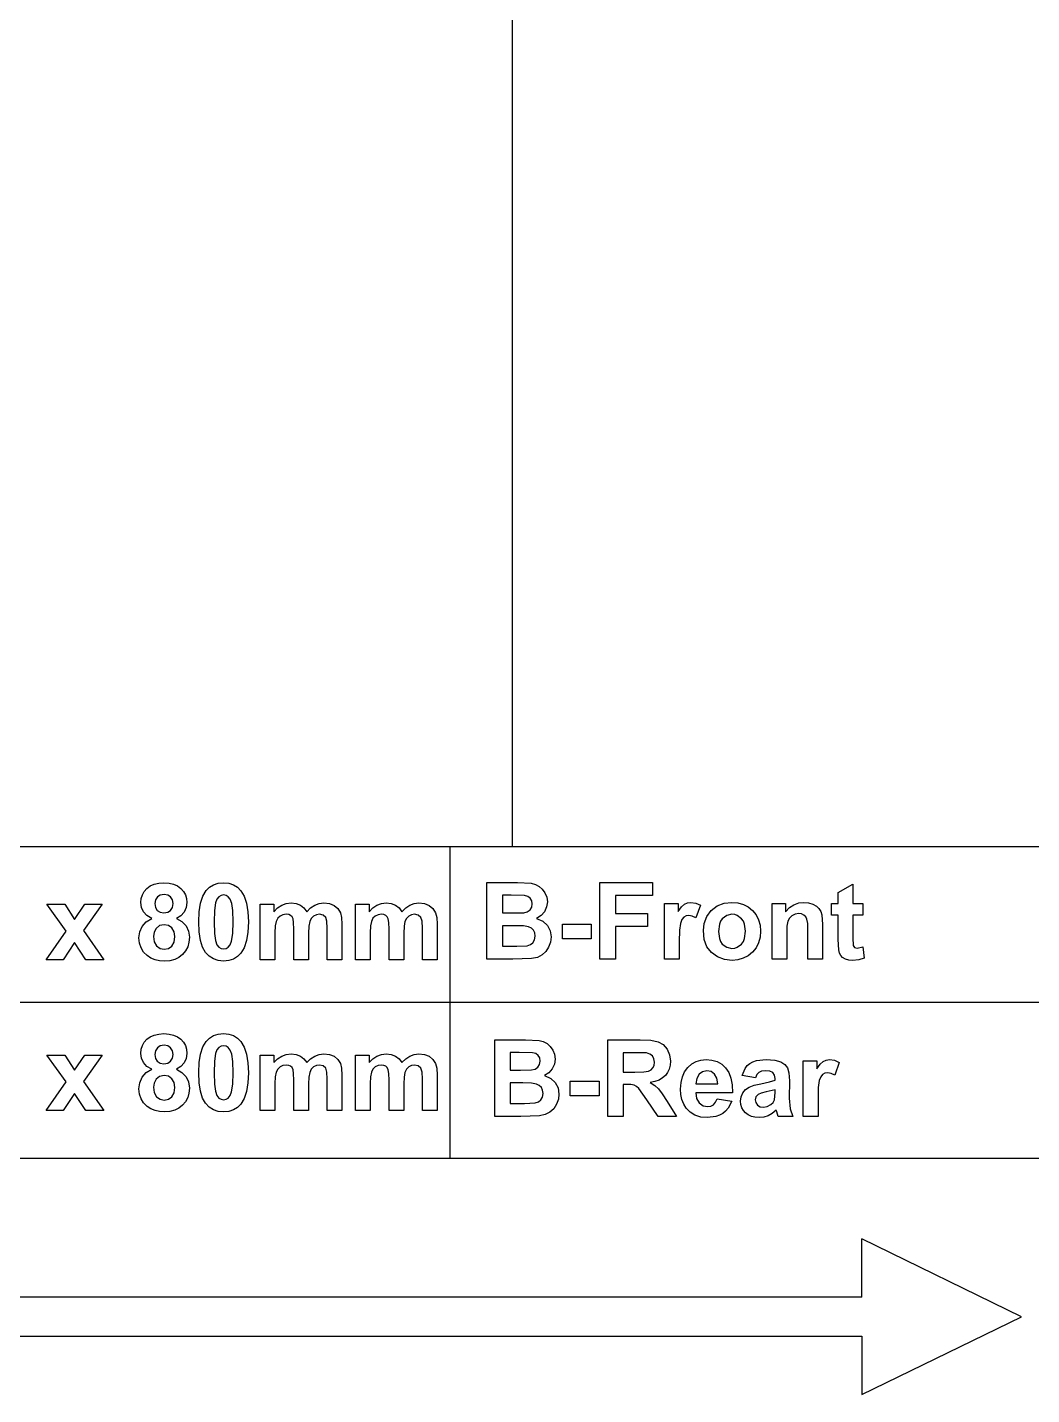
# Model space of a CAD drawing. Header units: metres. Extents: x 298 to 6408, y -126 to 1371.
# Drawn here: x 1729 to 2245, y -126 to 576 of the extents above; entities that cross this region are included whole.
import ezdxf

# ---------------------------------------------------------------- set-up
doc = ezdxf.new("R2010")
doc.units = ezdxf.units.M

msp = doc.modelspace()

# ---------------------------------------------------------------- linework, layer by layer
at = {"layer": '618mm x 80mm'}
for p, q in [((1789.35, 132.27), (1790.7, 133.8)), ((1790.7, 133.8), (1792.4, 135.06)), ((1792.4, 135.06), (1794.42, 135.95)), ((1794.42, 135.95), (1796.76, 136.49)), ((1796.76, 136.49), (1799.43, 136.67)), ((1799.43, 136.67), (1802.08, 136.49)), ((1802.08, 136.49), (1804.41, 135.95)), ((1804.41, 135.95), (1806.43, 135.06)), ((1806.43, 135.06), (1808.14, 133.8)), ((1808.14, 133.8), (1809.49, 132.27)), ((1821.13, 132.65), (1822.89, 134.41)), ((1822.89, 134.41), (1824.96, 135.67)), ((1824.96, 135.67), (1827.34, 136.42)), ((1827.34, 136.42), (1830.04, 136.67)), ((1830.04, 136.67), (1832.74, 136.42)), ((1832.74, 136.42), (1835.13, 135.65)), ((1835.13, 135.65), (1837.21, 134.38)), ((1837.21, 134.38), (1838.97, 132.59)), ((1787.63, 126.53), (1787.82, 128.64)), ((1787.96, 124.06), (1787.63, 126.53)), ((1787.82, 128.64), (1788.39, 130.55)), ((1788.39, 130.55), (1789.35, 132.27)), ((1795.08, 127.91), (1794.76, 125.99)), ((1796.05, 129.4), (1795.08, 127.91)), ((1797.56, 130.37), (1796.05, 129.4)), ((1799.51, 130.69), (1797.56, 130.37)), ((1801.4, 130.37), (1799.51, 130.69)), ((1802.88, 129.42), (1801.4, 130.37)), ((1803.83, 127.93), (1802.88, 129.42)), ((1804.15, 126.02), (1803.83, 127.93)), ((1809.49, 132.27), (1810.46, 130.55)), ((1810.46, 130.55), (1811.04, 128.64)), ((1811.23, 126.53), (1810.88, 123.95)), ((1811.04, 128.64), (1811.23, 126.53)), ((1818.24, 126.21), (1819.44, 129.82)), ((1819.44, 129.82), (1821.13, 132.65)), ((1825.94, 126.42), (1825.35, 122.5)), ((1826.65, 128.33), (1825.94, 126.42)), ((1827.6, 129.55), (1826.65, 128.33)), ((1828.75, 130.2), (1827.6, 129.55)), ((1830.04, 130.42), (1828.75, 130.2)), ((1831.33, 130.2), (1830.04, 130.42)), ((1832.47, 129.55), (1831.33, 130.2)), ((1833.44, 128.25), (1832.47, 129.55)), ((1834.23, 126.09), (1833.44, 128.25)), ((1838.97, 132.59), (1840.65, 129.78)), ((1840.65, 129.78), (1841.85, 126.18)), ((1749.18, 111.86), (1739.34, 125.67)), ((1739.34, 125.67), (1748.54, 125.67)), ((1748.54, 125.67), (1753.58, 117.84)), ((1753.58, 117.84), (1758.89, 125.67)), ((1767.75, 125.67), (1758.09, 112.18)), ((1758.89, 125.67), (1767.75, 125.67)), ((1788.95, 121.8), (1787.96, 124.06)), ((1790.68, 119.87), (1788.95, 121.8)), ((1793.21, 118.4), (1790.68, 119.87)), ((1794.76, 125.99), (1795.08, 123.99)), ((1795.08, 123.99), (1796.04, 122.48)), ((1796.04, 122.48), (1797.52, 121.53)), ((1797.52, 121.53), (1799.43, 121.22)), ((1799.43, 121.22), (1801.36, 121.54)), ((1801.36, 121.54), (1802.86, 122.49)), ((1802.86, 122.49), (1803.83, 124.01)), ((1803.83, 124.01), (1804.15, 126.02)), ((1808.1, 119.78), (1805.81, 118.4)), ((1809.81, 121.66), (1808.1, 119.78)), ((1810.88, 123.95), (1809.81, 121.66)), ((1817.27, 116.66), (1817.51, 121.82)), ((1817.51, 121.82), (1818.24, 126.21)), ((1825.35, 122.5), (1825.16, 116.58)), ((1834.75, 122.42), (1834.23, 126.09)), ((1834.92, 116.58), (1834.75, 122.42)), ((1841.85, 126.18), (1842.57, 121.77)), ((1842.57, 121.77), (1842.81, 116.58)), ((1848.9, 125.67), (1855.85, 125.67)), ((1848.9, 97.18), (1848.9, 125.67)), ((1855.85, 125.67), (1855.85, 121.78)), ((1855.85, 121.78), (1857.8, 123.77)), ((1857.8, 123.77), (1859.93, 125.18)), ((1859.04, 119.61), (1857.84, 118.46)), ((1860.52, 120.31), (1859.04, 119.61)), ((1859.93, 125.18), (1862.24, 126.03)), ((1862.18, 120.55), (1860.52, 120.31)), ((1863.48, 120.4), (1862.18, 120.55)), ((1862.24, 126.03), (1864.73, 126.32)), ((1864.47, 119.96), (1863.48, 120.4)), ((1865.21, 119.21), (1864.47, 119.96)), ((1864.73, 126.32), (1867.28, 126.04)), ((1867.28, 126.04), (1869.48, 125.19)), ((1869.48, 125.19), (1871.31, 123.77)), ((1871.31, 123.77), (1872.78, 121.78)), ((1872.78, 121.78), (1874.73, 123.77)), ((1874.73, 123.77), (1876.83, 125.19)), ((1876.29, 119.58), (1875.09, 118.39)), ((1877.73, 120.31), (1876.29, 119.58)), ((1876.83, 125.19), (1879.07, 126.04)), ((1879.27, 120.55), (1877.73, 120.31)), ((1879.07, 126.04), (1881.47, 126.32)), ((1881.16, 120.15), (1879.27, 120.55)), ((1882.49, 118.94), (1881.16, 120.15)), ((1881.47, 126.32), (1884.37, 126)), ((1884.37, 126), (1886.78, 125.04)), ((1886.78, 125.04), (1888.68, 123.47)), ((1888.68, 123.47), (1890.03, 121.3)), ((1890.03, 121.3), (1890.61, 118.91)), ((1897.75, 125.67), (1904.7, 125.67)), ((1897.75, 97.18), (1897.75, 125.67)), ((1904.7, 125.67), (1904.7, 121.78)), ((1904.7, 121.78), (1906.65, 123.77)), ((1906.65, 123.77), (1908.79, 125.18)), ((1907.89, 119.61), (1906.7, 118.46)), ((1909.38, 120.31), (1907.89, 119.61)), ((1908.79, 125.18), (1911.09, 126.03)), ((1911.03, 120.55), (1909.38, 120.31)), ((1912.33, 120.4), (1911.03, 120.55)), ((1911.09, 126.03), (1913.58, 126.32)), ((1913.33, 119.96), (1912.33, 120.4)), ((1914.06, 119.21), (1913.33, 119.96)), ((1913.58, 126.32), (1916.14, 126.04)), ((1916.14, 126.04), (1918.33, 125.19)), ((1918.33, 125.19), (1920.16, 123.77)), ((1920.16, 123.77), (1921.63, 121.78)), ((1921.63, 121.78), (1923.58, 123.77)), ((1923.58, 123.77), (1925.68, 125.19)), ((1925.14, 119.58), (1923.94, 118.39)), ((1926.59, 120.31), (1925.14, 119.58)), ((1925.68, 125.19), (1927.93, 126.04)), ((1928.12, 120.55), (1926.59, 120.31)), ((1927.93, 126.04), (1930.32, 126.32)), ((1930.01, 120.15), (1928.12, 120.55)), ((1931.34, 118.94), (1930.01, 120.15)), ((1930.32, 126.32), (1933.22, 126)), ((1933.22, 126), (1935.63, 125.04)), ((1935.63, 125.04), (1937.53, 123.47)), ((1937.53, 123.47), (1938.88, 121.3)), ((1938.88, 121.3), (1939.46, 118.91)), ((1787.03, 111.48), (1788.22, 114.28)), ((1788.22, 114.28), (1790.25, 116.65)), ((1790.25, 116.65), (1793.21, 118.4)), ((1795.42, 113.28), (1794.4, 111.29)), ((1797.13, 114.71), (1795.42, 113.28)), ((1799.54, 115.18), (1797.13, 114.71)), ((1801.72, 114.76), (1799.54, 115.18)), ((1803.48, 113.51), (1801.72, 114.76)), ((1804.65, 111.56), (1803.48, 113.51)), ((1805.81, 118.4), (1808.7, 116.79)), ((1808.7, 116.79), (1810.79, 114.57)), ((1810.79, 114.57), (1812.07, 111.85)), ((1817.49, 111.43), (1817.27, 116.66)), ((1825.16, 116.58), (1825.33, 110.74)), ((1834.73, 110.66), (1834.92, 116.58)), ((1842.81, 116.58), (1842.57, 111.39)), ((1856.59, 114.55), (1856.44, 111.03)), ((1857.04, 116.9), (1856.59, 114.55)), ((1857.84, 118.46), (1857.04, 116.9)), ((1865.72, 118.16), (1865.21, 119.21)), ((1866.02, 116.22), (1865.72, 118.16)), ((1866.12, 112.8), (1866.02, 116.22)), ((1866.12, 97.18), (1866.12, 112.8)), ((1873.82, 114.35), (1873.66, 110.86)), ((1874.28, 116.75), (1873.82, 114.35)), ((1875.09, 118.39), (1874.28, 116.75)), ((1883.07, 116.95), (1882.49, 118.94)), ((1883.27, 113.47), (1883.07, 116.95)), ((1883.27, 97.18), (1883.27, 113.47)), ((1890.61, 118.91), (1890.8, 115.4)), ((1890.8, 115.4), (1890.8, 97.18)), ((1905.44, 114.55), (1905.29, 111.03)), ((1905.9, 116.9), (1905.44, 114.55)), ((1906.7, 118.46), (1905.9, 116.9)), ((1914.57, 118.16), (1914.06, 119.21)), ((1914.88, 116.22), (1914.57, 118.16)), ((1914.98, 112.8), (1914.88, 116.22)), ((1914.98, 97.18), (1914.98, 112.8)), ((1922.67, 114.35), (1922.51, 110.86)), ((1923.13, 116.75), (1922.67, 114.35)), ((1923.94, 118.39), (1923.13, 116.75)), ((1931.92, 116.95), (1931.34, 118.94)), ((1932.12, 113.47), (1931.92, 116.95)), ((1932.12, 97.18), (1932.12, 113.47)), ((1939.46, 118.91), (1939.66, 115.4)), ((1939.66, 115.4), (1939.66, 97.18)), ((1738.91, 97.18), (1749.18, 111.86)), ((1753.58, 106.01), (1747.73, 97.18)), ((1759.38, 97.18), (1753.58, 106.01)), ((1758.09, 112.18), (1768.63, 97.18)), ((1786.63, 108.42), (1787.03, 111.48)), ((1786.9, 105.68), (1786.63, 108.42)), ((1787.69, 103.25), (1786.9, 105.68)), ((1794.4, 111.29), (1794.06, 109.15)), ((1794.06, 109.15), (1794.46, 106.38)), ((1794.46, 106.38), (1795.66, 104.29)), ((1803.51, 104.22), (1804.65, 106.27)), ((1805.04, 109.07), (1804.65, 111.56)), ((1804.65, 106.27), (1805.04, 109.07)), ((1812.28, 106.15), (1811.63, 103.81)), ((1812.07, 111.85), (1812.49, 108.74)), ((1812.49, 108.74), (1812.28, 106.15)), ((1818.15, 107.06), (1817.49, 111.43)), ((1819.25, 103.56), (1818.15, 107.06)), ((1825.33, 110.74), (1825.86, 107.07)), ((1825.86, 107.07), (1826.64, 104.91)), ((1833.43, 104.85), (1834.14, 106.76)), ((1834.14, 106.76), (1834.73, 110.66)), ((1841.84, 106.99), (1840.64, 103.37)), ((1842.57, 111.39), (1841.84, 106.99)), ((1856.44, 111.03), (1856.44, 97.18)), ((1873.66, 110.86), (1873.66, 97.18)), ((1905.29, 111.03), (1905.29, 97.18)), ((1922.51, 110.86), (1922.51, 97.18)), ((1789, 101.12), (1787.69, 103.25)), ((1790.84, 99.3), (1789, 101.12)), ((1792.74, 98.07), (1790.84, 99.3)), ((1795.66, 104.29), (1797.45, 102.98)), ((1797.45, 102.98), (1799.64, 102.55)), ((1799.64, 102.55), (1801.78, 102.97)), ((1801.78, 102.97), (1803.51, 104.22)), ((1807.14, 98.4), (1804.97, 97.34)), ((1809.02, 99.89), (1807.14, 98.4)), ((1810.54, 101.72), (1809.02, 99.89)), ((1811.63, 103.81), (1810.54, 101.72)), ((1820.78, 100.92), (1819.25, 103.56)), ((1822.68, 98.99), (1820.78, 100.92)), ((1824.86, 97.61), (1822.68, 98.99)), ((1826.64, 104.91), (1827.61, 103.62)), ((1827.61, 103.62), (1828.75, 102.98)), ((1828.75, 102.98), (1830.04, 102.76)), ((1830.04, 102.76), (1831.33, 102.98)), ((1831.33, 102.98), (1832.48, 103.63)), ((1832.48, 103.63), (1833.43, 104.85)), ((1837.19, 98.77), (1835.12, 97.52)), ((1838.95, 100.54), (1837.19, 98.77)), ((1840.64, 103.37), (1838.95, 100.54)), ((1747.73, 97.18), (1738.91, 97.18)), ((1768.63, 97.18), (1759.38, 97.18)), ((1794.86, 97.19), (1792.74, 98.07)), ((1797.21, 96.66), (1794.86, 97.19)), ((1799.78, 96.48), (1797.21, 96.66)), ((1802.52, 96.7), (1799.78, 96.48)), ((1804.97, 97.34), (1802.52, 96.7)), ((1827.31, 96.79), (1824.86, 97.61)), ((1830.04, 96.51), (1827.31, 96.79)), ((1832.74, 96.76), (1830.04, 96.51)), ((1835.12, 97.52), (1832.74, 96.76)), ((1856.44, 97.18), (1848.9, 97.18)), ((1873.66, 97.18), (1866.12, 97.18)), ((1890.8, 97.18), (1883.27, 97.18)), ((1905.29, 97.18), (1897.75, 97.18)), ((1922.51, 97.18), (1914.98, 97.18)), ((1939.66, 97.18), (1932.12, 97.18)), ((1789.35, 54.84), (1790.7, 56.37)), ((1790.7, 56.37), (1792.4, 57.63)), ((1792.4, 57.63), (1794.42, 58.52)), ((1794.42, 58.52), (1796.76, 59.06)), ((1796.76, 59.06), (1799.43, 59.24)), ((1799.43, 59.24), (1802.08, 59.06)), ((1802.08, 59.06), (1804.41, 58.52)), ((1804.41, 58.52), (1806.43, 57.63)), ((1806.43, 57.63), (1808.14, 56.37)), ((1808.14, 56.37), (1809.49, 54.84)), ((1821.13, 55.22), (1822.89, 56.98)), ((1822.89, 56.98), (1824.96, 58.24)), ((1824.96, 58.24), (1827.34, 58.99)), ((1827.34, 58.99), (1830.04, 59.24)), ((1830.04, 59.24), (1832.74, 58.99)), ((1832.74, 58.99), (1835.13, 58.22)), ((1835.13, 58.22), (1837.21, 56.95)), ((1837.21, 56.95), (1838.97, 55.16)), ((1787.63, 49.1), (1787.82, 51.21)), ((1787.82, 51.21), (1788.39, 53.12)), ((1788.39, 53.12), (1789.35, 54.84)), ((1795.08, 50.48), (1794.76, 48.56)), ((1796.05, 51.97), (1795.08, 50.48)), ((1797.56, 52.94), (1796.05, 51.97)), ((1799.51, 53.26), (1797.56, 52.94)), ((1801.4, 52.94), (1799.51, 53.26)), ((1802.88, 51.99), (1801.4, 52.94)), ((1803.83, 50.5), (1802.88, 51.99)), ((1804.15, 48.59), (1803.83, 50.5)), ((1809.49, 54.84), (1810.46, 53.12)), ((1810.46, 53.12), (1811.04, 51.21)), ((1811.04, 51.21), (1811.23, 49.1)), ((1818.24, 48.78), (1819.44, 52.39)), ((1819.44, 52.39), (1821.13, 55.22)), ((1826.65, 50.9), (1825.94, 48.99)), ((1827.6, 52.12), (1826.65, 50.9)), ((1828.75, 52.77), (1827.6, 52.12)), ((1830.04, 52.99), (1828.75, 52.77)), ((1831.33, 52.77), (1830.04, 52.99)), ((1832.47, 52.12), (1831.33, 52.77)), ((1833.44, 50.82), (1832.47, 52.12)), ((1834.23, 48.66), (1833.44, 50.82)), ((1838.97, 55.16), (1840.65, 52.35)), ((1840.65, 52.35), (1841.85, 48.75)), ((1749.18, 34.43), (1739.34, 48.24)), ((1739.34, 48.24), (1748.54, 48.24)), ((1748.54, 48.24), (1753.58, 40.41)), ((1753.58, 40.41), (1758.89, 48.24)), ((1767.75, 48.24), (1758.09, 34.75)), ((1758.89, 48.24), (1767.75, 48.24)), ((1787.96, 46.63), (1787.63, 49.1)), ((1788.95, 44.37), (1787.96, 46.63)), ((1790.68, 42.44), (1788.95, 44.37)), ((1793.21, 40.97), (1790.68, 42.44)), ((1794.76, 48.56), (1795.08, 46.56)), ((1795.08, 46.56), (1796.04, 45.05)), ((1796.04, 45.05), (1797.52, 44.1)), ((1797.52, 44.1), (1799.43, 43.79)), ((1799.43, 43.79), (1801.36, 44.11)), ((1801.36, 44.11), (1802.86, 45.06)), ((1802.86, 45.06), (1803.83, 46.58)), ((1803.83, 46.58), (1804.15, 48.59)), ((1808.1, 42.35), (1805.81, 40.97)), ((1809.81, 44.23), (1808.1, 42.35)), ((1810.88, 46.52), (1809.81, 44.23)), ((1811.23, 49.1), (1810.88, 46.52)), ((1817.27, 39.23), (1817.51, 44.39)), ((1817.51, 44.39), (1818.24, 48.78)), ((1825.35, 45.07), (1825.16, 39.15)), ((1825.94, 48.99), (1825.35, 45.07)), ((1834.75, 44.99), (1834.23, 48.66)), ((1834.92, 39.15), (1834.75, 44.99)), ((1841.85, 48.75), (1842.57, 44.34)), ((1842.57, 44.34), (1842.81, 39.15)), ((1848.9, 48.24), (1855.85, 48.24)), ((1848.9, 19.75), (1848.9, 48.24)), ((1855.85, 48.24), (1855.85, 44.35)), ((1855.85, 44.35), (1857.8, 46.34)), ((1857.8, 46.34), (1859.93, 47.75)), ((1859.04, 42.18), (1857.84, 41.03)), ((1860.52, 42.88), (1859.04, 42.18)), ((1859.93, 47.75), (1862.24, 48.6)), ((1862.18, 43.12), (1860.52, 42.88)), ((1863.48, 42.97), (1862.18, 43.12)), ((1862.24, 48.6), (1864.73, 48.89)), ((1864.47, 42.53), (1863.48, 42.97)), ((1865.21, 41.78), (1864.47, 42.53)), ((1864.73, 48.89), (1867.28, 48.61)), ((1867.28, 48.61), (1869.48, 47.76)), ((1869.48, 47.76), (1871.31, 46.34)), ((1871.31, 46.34), (1872.78, 44.35)), ((1872.78, 44.35), (1874.73, 46.34)), ((1874.73, 46.34), (1876.83, 47.76)), ((1876.29, 42.15), (1875.09, 40.96)), ((1877.73, 42.88), (1876.29, 42.15)), ((1876.83, 47.76), (1879.07, 48.61)), ((1879.27, 43.12), (1877.73, 42.88)), ((1879.07, 48.61), (1881.47, 48.89)), ((1881.16, 42.72), (1879.27, 43.12)), ((1882.49, 41.51), (1881.16, 42.72)), ((1881.47, 48.89), (1884.37, 48.57)), ((1884.37, 48.57), (1886.78, 47.61)), ((1886.78, 47.61), (1888.68, 46.04)), ((1888.68, 46.04), (1890.03, 43.87)), ((1890.03, 43.87), (1890.61, 41.48)), ((1897.75, 48.24), (1904.7, 48.24)), ((1897.75, 19.75), (1897.75, 48.24)), ((1904.7, 48.24), (1904.7, 44.35)), ((1904.7, 44.35), (1906.65, 46.34)), ((1906.65, 46.34), (1908.79, 47.75)), ((1907.89, 42.18), (1906.7, 41.03)), ((1909.38, 42.88), (1907.89, 42.18)), ((1908.79, 47.75), (1911.09, 48.6)), ((1911.03, 43.12), (1909.38, 42.88)), ((1912.33, 42.97), (1911.03, 43.12)), ((1911.09, 48.6), (1913.58, 48.89)), ((1913.33, 42.53), (1912.33, 42.97)), ((1914.06, 41.78), (1913.33, 42.53)), ((1913.58, 48.89), (1916.14, 48.61)), ((1916.14, 48.61), (1918.33, 47.76)), ((1918.33, 47.76), (1920.16, 46.34)), ((1920.16, 46.34), (1921.63, 44.35)), ((1921.63, 44.35), (1923.58, 46.34)), ((1923.58, 46.34), (1925.68, 47.76)), ((1925.14, 42.15), (1923.94, 40.96)), ((1926.59, 42.88), (1925.14, 42.15)), ((1925.68, 47.76), (1927.93, 48.61)), ((1928.12, 43.12), (1926.59, 42.88)), ((1927.93, 48.61), (1930.32, 48.89)), ((1930.01, 42.72), (1928.12, 43.12)), ((1931.34, 41.51), (1930.01, 42.72)), ((1930.32, 48.89), (1933.22, 48.57)), ((1933.22, 48.57), (1935.63, 47.61)), ((1935.63, 47.61), (1937.53, 46.04)), ((1937.53, 46.04), (1938.88, 43.87)), ((1938.88, 43.87), (1939.46, 41.48)), ((1787.03, 34.05), (1788.22, 36.85)), ((1788.22, 36.85), (1790.25, 39.22)), ((1790.25, 39.22), (1793.21, 40.97)), ((1795.42, 35.85), (1794.4, 33.86)), ((1797.13, 37.28), (1795.42, 35.85)), ((1799.54, 37.75), (1797.13, 37.28)), ((1801.72, 37.33), (1799.54, 37.75)), ((1803.48, 36.08), (1801.72, 37.33)), ((1804.65, 34.13), (1803.48, 36.08)), ((1805.81, 40.97), (1808.7, 39.36)), ((1808.7, 39.36), (1810.79, 37.14)), ((1810.79, 37.14), (1812.07, 34.42)), ((1817.49, 34), (1817.27, 39.23)), ((1825.16, 39.15), (1825.33, 33.31)), ((1834.73, 33.23), (1834.92, 39.15)), ((1842.81, 39.15), (1842.57, 33.96)), ((1856.59, 37.12), (1856.44, 33.6)), ((1857.04, 39.47), (1856.59, 37.12)), ((1857.84, 41.03), (1857.04, 39.47)), ((1865.72, 40.73), (1865.21, 41.78)), ((1866.02, 38.79), (1865.72, 40.73)), ((1866.12, 35.37), (1866.02, 38.79)), ((1866.12, 19.75), (1866.12, 35.37)), ((1873.82, 36.92), (1873.66, 33.43)), ((1874.28, 39.32), (1873.82, 36.92)), ((1875.09, 40.96), (1874.28, 39.32)), ((1883.07, 39.52), (1882.49, 41.51)), ((1883.27, 36.04), (1883.07, 39.52)), ((1883.27, 19.75), (1883.27, 36.04)), ((1890.61, 41.48), (1890.8, 37.97)), ((1890.8, 37.97), (1890.8, 19.75)), ((1905.44, 37.12), (1905.29, 33.6)), ((1905.9, 39.47), (1905.44, 37.12)), ((1906.7, 41.03), (1905.9, 39.47)), ((1914.57, 40.73), (1914.06, 41.78)), ((1914.88, 38.79), (1914.57, 40.73)), ((1914.98, 35.37), (1914.88, 38.79)), ((1914.98, 19.75), (1914.98, 35.37)), ((1922.67, 36.92), (1922.51, 33.43)), ((1923.13, 39.32), (1922.67, 36.92)), ((1923.94, 40.96), (1923.13, 39.32)), ((1931.92, 39.52), (1931.34, 41.51)), ((1932.12, 36.04), (1931.92, 39.52)), ((1932.12, 19.75), (1932.12, 36.04)), ((1939.46, 41.48), (1939.66, 37.97)), ((1939.66, 37.97), (1939.66, 19.75)), ((1738.91, 19.75), (1749.18, 34.43)), ((1753.58, 28.58), (1747.73, 19.75)), ((1759.38, 19.75), (1753.58, 28.58)), ((1758.09, 34.75), (1768.63, 19.75)), ((1786.63, 30.99), (1787.03, 34.05)), ((1786.9, 28.25), (1786.63, 30.99)), ((1787.69, 25.82), (1786.9, 28.25)), ((1794.4, 33.86), (1794.06, 31.72)), ((1794.06, 31.72), (1794.46, 28.95)), ((1794.46, 28.95), (1795.66, 26.86)), ((1803.51, 26.79), (1804.65, 28.84)), ((1805.04, 31.64), (1804.65, 34.13)), ((1804.65, 28.84), (1805.04, 31.64)), ((1812.28, 28.72), (1811.63, 26.38)), ((1812.07, 34.42), (1812.49, 31.31)), ((1812.49, 31.31), (1812.28, 28.72)), ((1818.15, 29.63), (1817.49, 34)), ((1819.25, 26.13), (1818.15, 29.63)), ((1825.33, 33.31), (1825.86, 29.64)), ((1825.86, 29.64), (1826.64, 27.48)), ((1833.43, 27.42), (1834.14, 29.33)), ((1834.14, 29.33), (1834.73, 33.23)), ((1841.84, 29.56), (1840.64, 25.94)), ((1842.57, 33.96), (1841.84, 29.56)), ((1856.44, 33.6), (1856.44, 19.75)), ((1873.66, 33.43), (1873.66, 19.75)), ((1905.29, 33.6), (1905.29, 19.75)), ((1922.51, 33.43), (1922.51, 19.75)), ((1789, 23.69), (1787.69, 25.82)), ((1790.84, 21.87), (1789, 23.69)), ((1792.74, 20.64), (1790.84, 21.87)), ((1795.66, 26.86), (1797.45, 25.55)), ((1797.45, 25.55), (1799.64, 25.12)), ((1799.64, 25.12), (1801.78, 25.54)), ((1801.78, 25.54), (1803.51, 26.79)), ((1809.02, 22.46), (1807.14, 20.97)), ((1810.54, 24.29), (1809.02, 22.46)), ((1811.63, 26.38), (1810.54, 24.29)), ((1820.78, 23.49), (1819.25, 26.13)), ((1822.68, 21.56), (1820.78, 23.49)), ((1824.86, 20.18), (1822.68, 21.56)), ((1826.64, 27.48), (1827.61, 26.19)), ((1827.61, 26.19), (1828.75, 25.55)), ((1828.75, 25.55), (1830.04, 25.33)), ((1830.04, 25.33), (1831.33, 25.55)), ((1831.33, 25.55), (1832.48, 26.2)), ((1832.48, 26.2), (1833.43, 27.42)), ((1837.19, 21.34), (1835.12, 20.09)), ((1838.95, 23.11), (1837.19, 21.34)), ((1840.64, 25.94), (1838.95, 23.11)), ((1747.73, 19.75), (1738.91, 19.75)), ((1768.63, 19.75), (1759.38, 19.75)), ((1794.86, 19.76), (1792.74, 20.64)), ((1797.21, 19.23), (1794.86, 19.76)), ((1799.78, 19.05), (1797.21, 19.23)), ((1802.52, 19.27), (1799.78, 19.05)), ((1804.97, 19.91), (1802.52, 19.27)), ((1807.14, 20.97), (1804.97, 19.91)), ((1827.31, 19.36), (1824.86, 20.18)), ((1830.04, 19.08), (1827.31, 19.36)), ((1832.74, 19.33), (1830.04, 19.08)), ((1835.12, 20.09), (1832.74, 19.33)), ((1856.44, 19.75), (1848.9, 19.75)), ((1873.66, 19.75), (1866.12, 19.75)), ((1890.8, 19.75), (1883.27, 19.75)), ((1905.29, 19.75), (1897.75, 19.75)), ((1922.51, 19.75), (1914.98, 19.75)), ((1939.66, 19.75), (1932.12, 19.75))]:
    msp.add_line(p, q, dxfattribs=at)
at = {"layer": 'B-Front'}
for p, q in [((1965.23, 136.83), (1980.95, 136.83)), ((1965.23, 97.51), (1965.23, 136.83)), ((1980.95, 136.83), (1987.91, 136.45)), ((1987.91, 136.45), (1990.08, 135.85)), ((1990.08, 135.85), (1992.01, 134.82)), ((1992.01, 134.82), (1993.67, 133.38)), ((1993.67, 133.38), (1995.03, 131.54)), ((2023.23, 97.51), (2023.23, 136.83)), ((2023.23, 136.83), (2050.19, 136.83)), ((2050.19, 136.83), (2050.19, 130.18)), ((2145.54, 131.66), (2153.1, 136.06)), ((2153.1, 136.06), (2153.1, 126)), ((1973.17, 130.29), (1973.17, 121.19)), ((1977.73, 130.29), (1973.17, 130.29)), ((1984.52, 130.15), (1977.73, 130.29)), ((1986.26, 129.69), (1984.52, 130.15)), ((1987.51, 128.77), (1986.26, 129.69)), ((1988.26, 127.46), (1987.51, 128.77)), ((1988.51, 125.81), (1988.26, 127.46)), ((1995.03, 131.54), (1995.94, 129.36)), ((1996.24, 126.94), (1995.87, 124.29)), ((1995.94, 129.36), (1996.24, 126.94)), ((2050.19, 130.18), (2031.17, 130.18)), ((2031.17, 130.18), (2031.17, 120.87)), ((2066.6, 125.73), (2068.13, 126.41)), ((2068.13, 126.41), (2069.85, 126.64)), ((2069.85, 126.64), (2072.38, 126.28)), ((2087.01, 126.18), (2091, 126.64)), ((2091, 126.64), (2094.08, 126.38)), ((2094.08, 126.38), (2096.88, 125.59)), ((2125.25, 126.34), (2127.96, 126.64)), ((2127.96, 126.64), (2130.35, 126.42)), ((2130.35, 126.42), (2132.52, 125.74)), ((2145.54, 126), (2145.54, 131.66)), ((1973.17, 121.19), (1978.37, 121.19)), ((1978.37, 121.19), (1984.14, 121.33)), ((1984.14, 121.33), (1985.96, 121.8)), ((1985.96, 121.8), (1987.35, 122.74)), ((1987.35, 122.74), (1988.22, 124.09)), ((1988.22, 124.09), (1988.51, 125.81)), ((1993, 119.85), (1990.71, 118.4)), ((1994.75, 121.86), (1993, 119.85)), ((1995.87, 124.29), (1994.75, 121.86)), ((2031.17, 120.87), (2047.59, 120.87)), ((2047.59, 120.87), (2047.59, 114.22)), ((2056.36, 97.51), (2056.36, 126)), ((2056.36, 126), (2063.36, 126)), ((2063.36, 126), (2063.36, 121.95)), ((2063.36, 121.95), (2065.07, 124.33)), ((2065.07, 124.33), (2066.6, 125.73)), ((2067.48, 119.66), (2066.26, 119.01)), ((2068.94, 119.88), (2067.48, 119.66)), ((2070.65, 119.57), (2068.94, 119.88)), ((2072.48, 118.65), (2070.65, 119.57)), ((2072.38, 126.28), (2074.82, 125.22)), ((2074.82, 125.22), (2072.48, 118.65)), ((2076.78, 115.85), (2078.17, 119.42)), ((2078.17, 119.42), (2080.41, 122.52)), ((2080.41, 122.52), (2083.42, 124.79)), ((2083.42, 124.79), (2087.01, 126.18)), ((2088.31, 119.93), (2086.06, 118.24)), ((2091.02, 120.5), (2088.31, 119.93)), ((2092.44, 120.36), (2091.02, 120.5)), ((2093.73, 119.93), (2092.44, 120.36)), ((2095.97, 118.24), (2093.73, 119.93)), ((2096.88, 125.59), (2099.38, 124.28)), ((2099.38, 124.28), (2101.59, 122.44)), ((2101.59, 122.44), (2103.4, 120.2)), ((2103.4, 120.2), (2104.69, 117.69)), ((2111.57, 97.51), (2111.57, 126)), ((2111.57, 126), (2118.57, 126)), ((2118.57, 126), (2118.57, 121.81)), ((2118.57, 121.81), (2120.56, 123.92)), ((2121.82, 119.8), (2120.51, 118.55)), ((2120.56, 123.92), (2122.79, 125.43)), ((2123.48, 120.6), (2121.82, 119.8)), ((2122.79, 125.43), (2125.25, 126.34)), ((2125.33, 120.87), (2123.48, 120.6)), ((2126.75, 120.68), (2125.33, 120.87)), ((2127.95, 120.12), (2126.75, 120.68)), ((2128.89, 119.22), (2127.95, 120.12)), ((2132.52, 125.74), (2134.34, 124.72)), ((2134.34, 124.72), (2135.65, 123.45)), ((2135.65, 123.45), (2136.55, 121.96)), ((2136.55, 121.96), (2137.13, 120.28)), ((2137.13, 120.28), (2137.54, 115.21)), ((2142.07, 119.99), (2142.07, 126)), ((2142.07, 126), (2145.54, 126)), ((2145.54, 119.99), (2142.07, 119.99)), ((2145.54, 107.57), (2145.54, 119.99)), ((2153.1, 126), (2158.25, 126)), ((2158.25, 119.99), (2153.1, 119.99)), ((2153.1, 119.99), (2153.1, 108.5)), ((2158.25, 126), (2158.25, 119.99)), ((1973.17, 114.65), (1973.17, 104.13)), ((1979.58, 114.65), (1973.17, 114.65)), ((1984.05, 114.51), (1979.58, 114.65)), ((1986.62, 114.08), (1984.05, 114.51)), ((1988.05, 113.35), (1986.62, 114.08)), ((1989.1, 112.29), (1988.05, 113.35)), ((1990.71, 118.4), (1993.89, 116.99)), ((1993.89, 116.99), (1996.24, 114.84)), ((1996.24, 114.84), (1997.69, 112.09)), ((2003.97, 108), (2003.97, 115.53)), ((2003.97, 115.53), (2018.78, 115.53)), ((2018.78, 115.53), (2018.78, 108)), ((2047.59, 114.22), (2031.17, 114.22)), ((2031.17, 114.22), (2031.17, 97.51)), ((2064.06, 112.33), (2063.9, 106.3)), ((2064.53, 115.86), (2064.06, 112.33)), ((2065.28, 117.78), (2064.53, 115.86)), ((2066.26, 119.01), (2065.28, 117.78)), ((2076.32, 112.15), (2076.78, 115.85)), ((2084.55, 115.49), (2084.05, 111.75)), ((2085.18, 116.99), (2084.55, 115.49)), ((2086.06, 118.24), (2085.18, 116.99)), ((2096.85, 117), (2095.97, 118.24)), ((2097.47, 115.51), (2096.85, 117)), ((2097.97, 111.8), (2097.47, 115.51)), ((2104.69, 117.69), (2105.47, 114.9)), ((2105.47, 114.9), (2105.72, 111.83)), ((2119.25, 114.43), (2119.11, 110.41)), ((2119.69, 116.96), (2119.25, 114.43)), ((2120.51, 118.55), (2119.69, 116.96)), ((2129.52, 118.02), (2128.89, 119.22)), ((2129.88, 115.85), (2129.52, 118.02)), ((2130, 112.05), (2129.88, 115.85)), ((2137.54, 115.21), (2137.54, 97.51)), ((1987.57, 104.93), (1988.85, 105.94)), ((1988.85, 105.94), (1989.68, 107.4)), ((1989.75, 110.92), (1989.1, 112.29)), ((1989.68, 107.4), (1989.96, 109.28)), ((1989.96, 109.28), (1989.75, 110.92)), ((1997.86, 106.26), (1996.92, 103.69)), ((1997.69, 112.09), (1998.17, 108.91)), ((1998.17, 108.91), (1997.86, 106.26)), ((2018.78, 108), (2003.97, 108)), ((2063.9, 106.3), (2063.9, 97.51)), ((2076.78, 107.62), (2076.32, 112.15)), ((2078.17, 103.82), (2076.78, 107.62)), ((2084.05, 111.75), (2084.55, 108.01)), ((2084.55, 108.01), (2085.18, 106.51)), ((2085.18, 106.51), (2086.06, 105.26)), ((2095.97, 105.26), (2096.85, 106.51)), ((2096.85, 106.51), (2097.47, 108.02)), ((2097.47, 108.02), (2097.97, 111.8)), ((2104.68, 105.92), (2103.38, 103.38)), ((2105.46, 108.74), (2104.68, 105.92)), ((2105.72, 111.83), (2105.46, 108.74)), ((2119.11, 110.41), (2119.11, 97.51)), ((2130, 97.51), (2130, 112.05)), ((2145.78, 102.25), (2145.54, 107.57)), ((2153.1, 108.5), (2153.25, 104.44)), ((1973.17, 104.13), (1980.52, 104.13)), ((1980.52, 104.13), (1985.96, 104.37)), ((1985.96, 104.37), (1987.57, 104.93)), ((1991.11, 98.41), (1988.19, 97.77)), ((1993.52, 99.64), (1991.11, 98.41)), ((1995.45, 101.41), (1993.52, 99.64)), ((1996.92, 103.69), (1995.45, 101.41)), ((2080.45, 100.82), (2078.17, 103.82)), ((2083.58, 98.63), (2080.45, 100.82)), ((2087.22, 97.3), (2083.58, 98.63)), ((2086.06, 105.26), (2088.31, 103.57)), ((2088.31, 103.57), (2091.02, 103.01)), ((2091.02, 103.01), (2092.44, 103.15)), ((2092.44, 103.15), (2093.73, 103.57)), ((2093.73, 103.57), (2095.97, 105.26)), ((2099.33, 99.25), (2096.84, 97.92)), ((2101.55, 101.11), (2099.33, 99.25)), ((2103.38, 103.38), (2101.55, 101.11)), ((2146.19, 100.59), (2145.78, 102.25)), ((2146.84, 99.32), (2146.19, 100.59)), ((2147.82, 98.33), (2146.84, 99.32)), ((2149.24, 97.55), (2147.82, 98.33)), ((2153.25, 104.44), (2153.92, 103.49)), ((2153.92, 103.49), (2155.19, 103.11)), ((2155.19, 103.11), (2158.23, 103.84)), ((2158.23, 103.84), (2158.87, 97.99)), ((1978.61, 97.51), (1965.23, 97.51)), ((1988.19, 97.77), (1978.61, 97.51)), ((2031.17, 97.51), (2023.23, 97.51)), ((2063.9, 97.51), (2056.36, 97.51)), ((2091.05, 96.86), (2087.22, 97.3)), ((2094.08, 97.13), (2091.05, 96.86)), ((2096.84, 97.92), (2094.08, 97.13)), ((2119.11, 97.51), (2111.57, 97.51)), ((2137.54, 97.51), (2130, 97.51)), ((2150.97, 97.03), (2149.24, 97.55)), ((2152.91, 96.86), (2150.97, 97.03)), ((2156.07, 97.14), (2152.91, 96.86)), ((2158.87, 97.99), (2156.07, 97.14))]:
    msp.add_line(p, q, dxfattribs=at)
at = {"layer": 'B-Rear'}
for p, q in [((1969.28, 56.12), (1985, 56.12)), ((1969.28, 16.79), (1969.28, 56.12)), ((1977.22, 49.58), (1977.22, 40.48)), ((1981.78, 49.58), (1977.22, 49.58)), ((1988.57, 49.44), (1981.78, 49.58)), ((1985, 56.12), (1991.96, 55.73)), ((1990.31, 48.98), (1988.57, 49.44)), ((1991.96, 55.73), (1994.14, 55.13)), ((1994.14, 55.13), (1996.07, 54.11)), ((1996.07, 54.11), (1997.73, 52.67)), ((1997.73, 52.67), (1999.09, 50.82)), ((1999.09, 50.82), (1999.99, 48.65)), ((2027.25, 16.79), (2027.25, 56.12)), ((2027.25, 56.12), (2043.97, 56.12)), ((2041.39, 49.47), (2035.2, 49.47)), ((2035.2, 49.47), (2035.2, 39.49)), ((2047.19, 49.33), (2041.39, 49.47)), ((2043.97, 56.12), (2049.41, 55.86)), ((2048.9, 48.79), (2047.19, 49.33)), ((2049.41, 55.86), (2053.13, 55.06)), ((2053.13, 55.06), (2055.7, 53.59)), ((2055.7, 53.59), (2057.7, 51.29)), ((2057.7, 51.29), (2058.99, 48.39)), ((1991.56, 48.06), (1990.31, 48.98)), ((1991.4, 42.02), (1992.27, 43.38)), ((1992.31, 46.75), (1991.56, 48.06)), ((1992.27, 43.38), (1992.57, 45.1)), ((1992.57, 45.1), (1992.31, 46.75)), ((1999.92, 43.57), (1998.8, 41.15)), ((2000.29, 46.22), (1999.92, 43.57)), ((1999.99, 48.65), (2000.29, 46.22)), ((2050.18, 47.79), (2048.9, 48.79)), ((2050.97, 46.38), (2050.18, 47.79)), ((2050.43, 41.64), (2051.04, 42.96)), ((2051.24, 44.59), (2050.97, 46.38)), ((2051.04, 42.96), (2051.24, 44.59)), ((2059.26, 42.98), (2058.77, 41.05)), ((2058.99, 48.39), (2059.42, 45.1)), ((2059.42, 45.1), (2059.26, 42.98)), ((2068.35, 41.92), (2070.33, 43.67)), ((2070.33, 43.67), (2072.55, 44.92)), ((2072.55, 44.92), (2075.01, 45.68)), ((2075.01, 45.68), (2077.72, 45.93)), ((2077.72, 45.93), (2080.73, 45.67)), ((2080.73, 45.67), (2083.4, 44.88)), ((2083.4, 44.88), (2085.75, 43.57)), ((2085.75, 43.57), (2087.75, 41.73)), ((2097.77, 41.42), (2098.87, 42.82)), ((2098.87, 42.82), (2100.17, 43.94)), ((2100.17, 43.94), (2101.75, 44.81)), ((2101.75, 44.81), (2103.67, 45.43)), ((2103.67, 45.43), (2108.54, 45.93)), ((2108.54, 45.93), (2112.94, 45.63)), ((2112.94, 45.63), (2116.05, 44.73)), ((2116.05, 44.73), (2118.16, 43.38)), ((2118.16, 43.38), (2119.53, 41.7)), ((2127.64, 16.79), (2127.64, 45.28)), ((2127.64, 45.28), (2134.65, 45.28)), ((2134.65, 45.28), (2134.65, 41.23)), ((2134.65, 41.23), (2136.35, 43.61)), ((2136.35, 43.61), (2137.88, 45.02)), ((2137.88, 45.02), (2139.41, 45.7)), ((2139.41, 45.7), (2141.14, 45.93)), ((2141.14, 45.93), (2143.67, 45.57)), ((2143.67, 45.57), (2146.1, 44.51)), ((2146.1, 44.51), (2143.77, 37.93)), ((1977.22, 40.48), (1982.43, 40.48)), ((1982.43, 40.48), (1988.19, 40.62)), ((1988.19, 40.62), (1990.01, 41.09)), ((1990.01, 41.09), (1991.4, 42.02)), ((1997.05, 39.13), (1994.77, 37.69)), ((1994.77, 37.69), (1997.95, 36.28)), ((1998.8, 41.15), (1997.05, 39.13)), ((1997.95, 36.28), (2000.29, 34.12)), ((2035.2, 39.49), (2041.07, 39.49)), ((2041.07, 39.49), (2045.71, 39.61)), ((2045.71, 39.61), (2048.21, 39.97)), ((2048.21, 39.97), (2049.47, 40.63)), ((2049.47, 40.63), (2050.43, 41.64)), ((2053.57, 35.43), (2051.47, 34.66)), ((2055.36, 36.48), (2053.57, 35.43)), ((2056.82, 37.79), (2055.36, 36.48)), ((2057.96, 39.32), (2056.82, 37.79)), ((2058.77, 41.05), (2057.96, 39.32)), ((2064.88, 34.17), (2065.58, 37.14)), ((2065.58, 37.14), (2066.73, 39.72)), ((2066.73, 39.72), (2068.35, 41.92)), ((2072.9, 36.24), (2072.51, 33.48)), ((2074.1, 38.36), (2072.9, 36.24)), ((2075.92, 39.71), (2074.1, 38.36)), ((2078.17, 40.16), (2075.92, 39.71)), ((2080.31, 39.73), (2078.17, 40.16)), ((2082.09, 38.46), (2080.31, 39.73)), ((2083.32, 36.36), (2082.09, 38.46)), ((2083.78, 33.48), (2083.32, 36.36)), ((2087.75, 41.73), (2089.35, 39.35)), ((2089.35, 39.35), (2090.47, 36.41)), ((2090.47, 36.41), (2091.11, 32.92)), ((2096.2, 37.83), (2097.77, 41.42)), ((2103.04, 36.59), (2096.2, 37.83)), ((2103.85, 38.28), (2103.04, 36.59)), ((2104.87, 39.37), (2103.85, 38.28)), ((2106.21, 39.96), (2104.87, 39.37)), ((2108.01, 40.16), (2106.21, 39.96)), ((2110.51, 39.93), (2108.01, 40.16)), ((2110.28, 34.49), (2113.13, 35.38)), ((2112.06, 39.23), (2110.51, 39.93)), ((2112.86, 38), (2112.06, 39.23)), ((2113.13, 36.14), (2112.86, 38)), ((2113.13, 35.38), (2113.13, 36.14)), ((2119.53, 41.7), (2120.28, 39.1)), ((2120.28, 39.1), (2120.53, 34.95)), ((2135.81, 35.14), (2135.34, 31.61)), ((2136.56, 37.07), (2135.81, 35.14)), ((2137.54, 38.3), (2136.56, 37.07)), ((2138.76, 38.95), (2137.54, 38.3)), ((2140.23, 39.17), (2138.76, 38.95)), ((2141.93, 38.86), (2140.23, 39.17)), ((2143.77, 37.93), (2141.93, 38.86)), ((1977.22, 33.94), (1977.22, 23.42)), ((1983.63, 33.94), (1977.22, 33.94)), ((1988.1, 33.79), (1983.63, 33.94)), ((1990.68, 33.37), (1988.1, 33.79)), ((1992.11, 32.64), (1990.68, 33.37)), ((1993.16, 31.57), (1992.11, 32.64)), ((1993.8, 30.21), (1993.16, 31.57)), ((1993.74, 26.69), (1994.02, 28.57)), ((1994.02, 28.57), (1993.8, 30.21)), ((2000.29, 34.12), (2001.74, 31.38)), ((2001.74, 31.38), (2002.22, 28.19)), ((2002.22, 28.19), (2001.91, 25.55)), ((2008.02, 27.28), (2008.02, 34.82)), ((2008.02, 34.82), (2022.83, 34.82)), ((2022.83, 34.82), (2022.83, 27.28)), ((2036.81, 33.21), (2035.2, 33.21)), ((2035.2, 33.21), (2035.2, 16.79)), ((2039.17, 33.1), (2036.81, 33.21)), ((2040.8, 32.77), (2039.17, 33.1)), ((2042.03, 32.14), (2040.8, 32.77)), ((2043.19, 31.13), (2042.03, 32.14)), ((2047.38, 25.35), (2043.19, 31.13)), ((2051.47, 34.66), (2049.04, 34.15)), ((2049.04, 34.15), (2051.39, 32.57)), ((2051.39, 32.57), (2053.29, 30.85)), ((2053.29, 30.85), (2055.26, 28.36)), ((2055.26, 28.36), (2057.81, 24.47)), ((2064.65, 30.82), (2064.88, 34.17)), ((2064.83, 27.99), (2064.65, 30.82)), ((2091.27, 28.87), (2072.38, 28.87)), ((2072.38, 28.87), (2072.87, 25.88)), ((2072.51, 33.48), (2083.78, 33.48)), ((2091.11, 32.92), (2091.27, 28.87)), ((2095.71, 26.86), (2096.58, 28.88)), ((2096.58, 28.88), (2097.96, 30.55)), ((2097.96, 30.55), (2099.81, 31.78)), ((2099.81, 31.78), (2102.35, 32.72)), ((2102.35, 32.72), (2105.81, 33.53)), ((2105.95, 28.66), (2104.44, 28.01)), ((2105.81, 33.53), (2110.28, 34.49)), ((2108.54, 29.32), (2105.95, 28.66)), ((2113.13, 30.47), (2108.54, 29.32)), ((2112.83, 25.3), (2113.13, 28.97)), ((2113.13, 28.97), (2113.13, 30.47)), ((2120.53, 34.95), (2120.45, 26.16)), ((2135.34, 31.61), (2135.18, 25.59)), ((1977.22, 23.42), (1984.57, 23.42)), ((1984.57, 23.42), (1990.02, 23.66)), ((1990.02, 23.66), (1991.62, 24.21)), ((1991.62, 24.21), (1992.9, 25.23)), ((1992.9, 25.23), (1993.74, 26.69)), ((2000.98, 22.98), (1999.5, 20.7)), ((2001.91, 25.55), (2000.98, 22.98)), ((2022.83, 27.28), (2008.02, 27.28)), ((2053.12, 16.79), (2047.38, 25.35)), ((2057.81, 24.47), (2062.61, 16.79)), ((2065.36, 25.4), (2064.83, 27.99)), ((2066.24, 23.08), (2065.36, 25.4)), ((2067.47, 21), (2066.24, 23.08)), ((2072.87, 25.88), (2074.2, 23.65)), ((2074.2, 23.65), (2076.16, 22.25)), ((2076.16, 22.25), (2078.55, 21.78)), ((2078.55, 21.78), (2080.18, 22.02)), ((2080.18, 22.02), (2081.53, 22.75)), ((2081.53, 22.75), (2082.59, 24.01)), ((2082.59, 24.01), (2083.35, 25.86)), ((2083.35, 25.86), (2090.86, 24.6)), ((2090.86, 24.6), (2088.99, 20.96)), ((2095.42, 24.57), (2095.71, 26.86)), ((2095.58, 22.83), (2095.42, 24.57)), ((2096.06, 21.24), (2095.58, 22.83)), ((2096.85, 19.81), (2096.06, 21.24)), ((2103.33, 26.82), (2102.96, 25.35)), ((2102.96, 25.35), (2103.26, 23.88)), ((2103.26, 23.88), (2104.14, 22.61)), ((2104.44, 28.01), (2103.33, 26.82)), ((2104.14, 22.61), (2105.48, 21.75)), ((2105.48, 21.75), (2107.15, 21.46)), ((2107.15, 21.46), (2109.14, 21.8)), ((2109.14, 21.8), (2111.04, 22.8)), ((2111.04, 22.8), (2112.17, 23.94)), ((2112.17, 23.94), (2112.83, 25.3)), ((2120.45, 26.16), (2120.82, 20.62)), ((2135.18, 25.59), (2135.18, 16.79)), ((1982.67, 16.79), (1969.28, 16.79)), ((1992.24, 17.06), (1982.67, 16.79)), ((1995.16, 17.7), (1992.24, 17.06)), ((1997.57, 18.93), (1995.16, 17.7)), ((1999.5, 20.7), (1997.57, 18.93)), ((2035.2, 16.79), (2027.25, 16.79)), ((2062.61, 16.79), (2053.12, 16.79)), ((2069.49, 18.88), (2067.47, 21)), ((2072, 17.36), (2069.49, 18.88)), ((2074.99, 16.45), (2072, 17.36)), ((2078.47, 16.15), (2074.99, 16.45)), ((2082.77, 16.69), (2078.47, 16.15)), ((2084.63, 17.36), (2082.77, 16.69)), ((2086.29, 18.31), (2084.63, 17.36)), ((2087.75, 19.51), (2086.29, 18.31)), ((2088.99, 20.96), (2087.75, 19.51)), ((2097.96, 18.54), (2096.85, 19.81)), ((2099.34, 17.49), (2097.96, 18.54)), ((2100.96, 16.75), (2099.34, 17.49)), ((2102.81, 16.3), (2100.96, 16.75)), ((2104.89, 16.15), (2102.81, 16.3)), ((2107.31, 16.38), (2104.89, 16.15)), ((2109.59, 17.09), (2107.31, 16.38)), ((2111.72, 18.26), (2109.59, 17.09)), ((2113.72, 19.9), (2111.72, 18.26)), ((2113.99, 19.02), (2113.72, 19.9)), ((2114.71, 16.79), (2113.99, 19.02)), ((2122.17, 16.79), (2114.71, 16.79)), ((2120.82, 20.62), (2122.17, 16.79)), ((2135.18, 16.79), (2127.64, 16.79))]:
    msp.add_line(p, q, dxfattribs=at)
at = {"layer": 'Layer0'}
for p, q in [((1978.32, 155.27), (1978.32, 1215.27)), ((1328.32, 155.27), (1946.32, 155.27)), ((1946.32, 155.27), (1978.32, 155.27)), ((1946.32, 75.27), (1946.32, 155.27)), ((1978.32, 155.27), (3364.32, 155.27)), ((1946.32, 75.27), (1328.32, 75.27)), ((1946.32, -4.73), (1946.32, 75.27)), ((3364.32, 75.27), (1946.32, 75.27)), ((1328.32, -4.73), (1946.32, -4.73)), ((1946.32, -4.73), (3364.32, -4.73)), ((2157.66, -76.09), (2157.66, -46.09)), ((2239.68, -86.09), (2157.66, -46.09)), ((2157.66, -76.09), (1332.02, -76.09)), ((2157.66, -126.09), (2239.68, -86.09)), ((1332.02, -96.09), (2157.66, -96.09)), ((2157.66, -96.09), (2157.66, -126.09))]:
    msp.add_line(p, q, dxfattribs=at)

doc.saveas('drawing.dxf')
